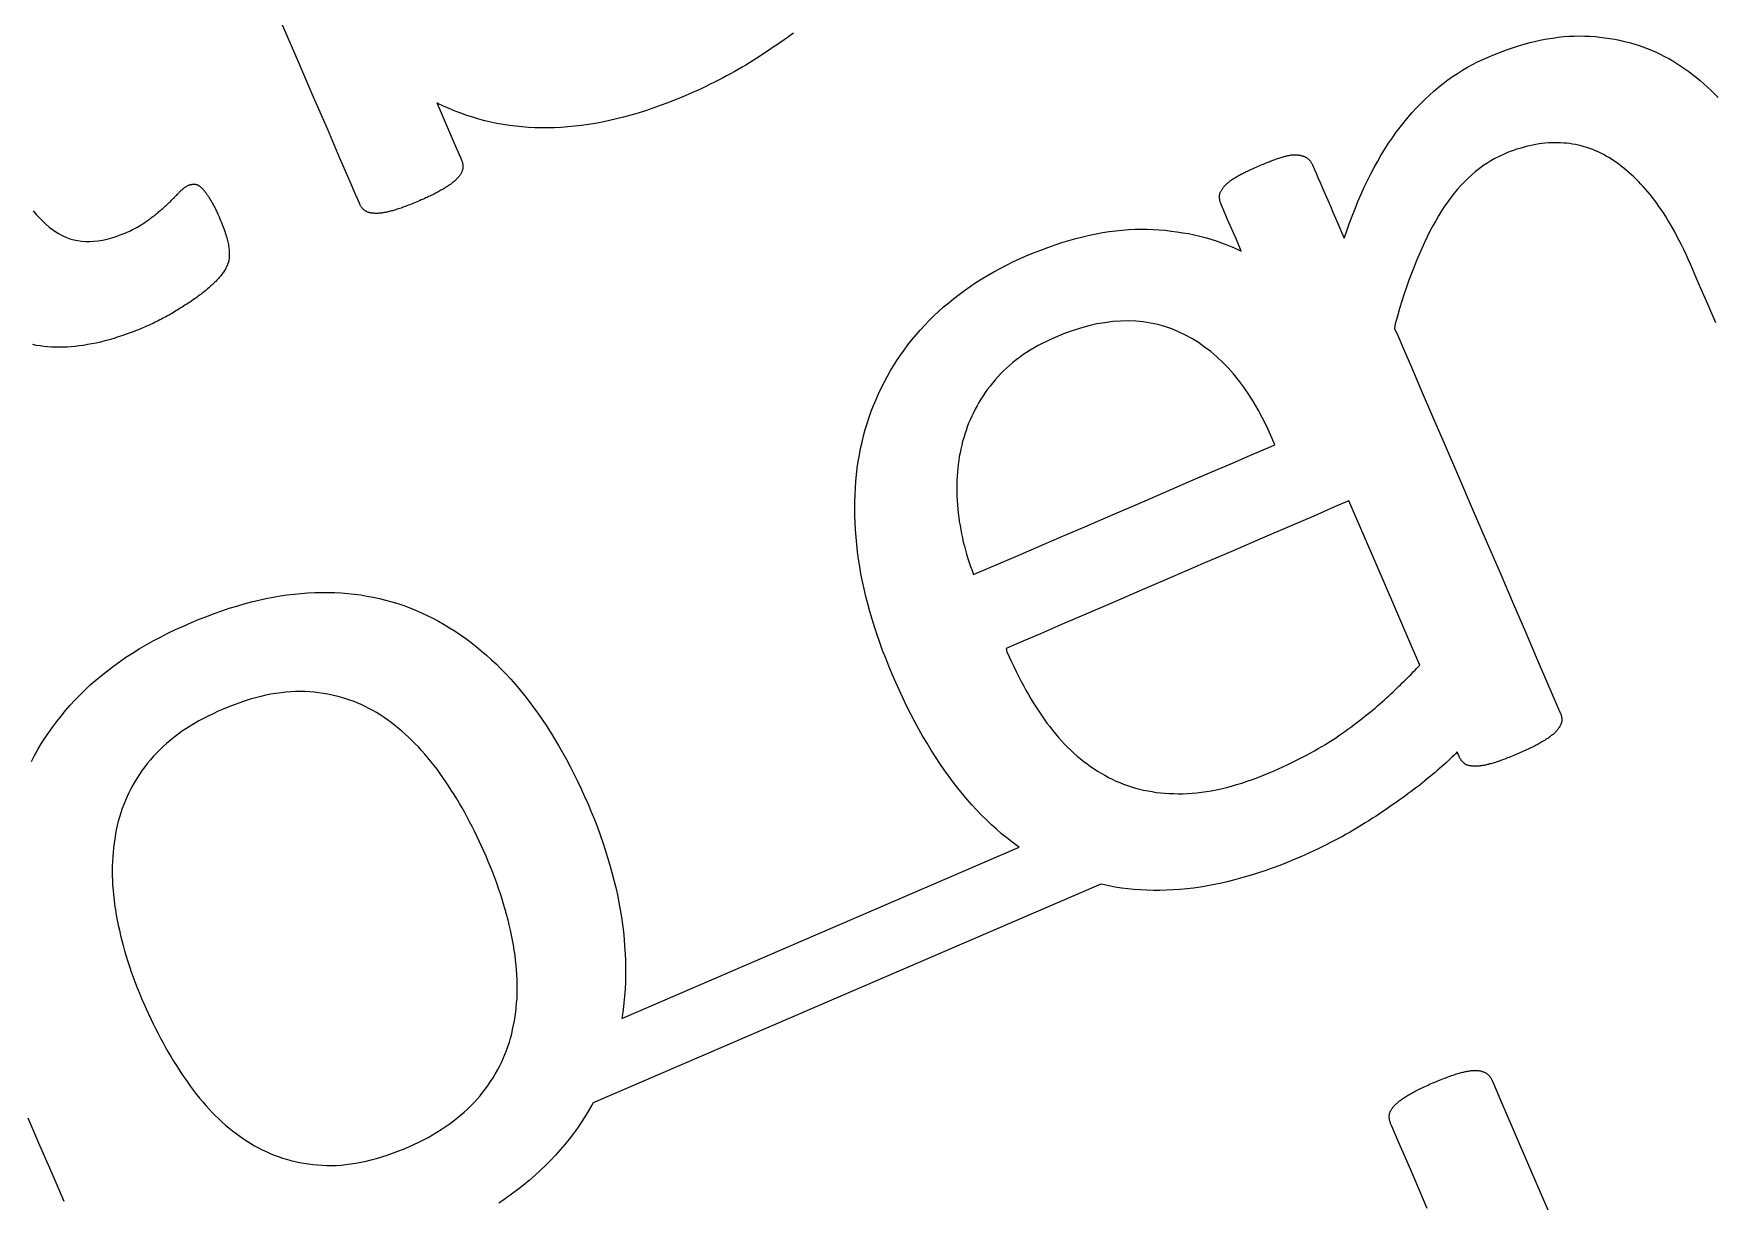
# Model space of a CAD drawing. Header units: millimetres. Extents: x 47 to 159, y 49 to 299.
# Drawn here: x 119.08 to 133.31, y 220.94 to 230.83 of the extents above; entities that cross this region are included whole.
import ezdxf

# ---------------------------------------------------------------- set-up
doc = ezdxf.new("R2010")
doc.units = ezdxf.units.MM

# ---------------------------------------------------------------- blocks, each defined once
blk = doc.blocks.new('angel 01')
for points in [[(-3.601, 175.863), (-3.575, 175.913), (-3.547, 175.963), (-3.518, 176.012), (-3.487, 176.06), (-3.455, 176.108), (-3.421, 176.155), (-3.387, 176.201), (-3.35, 176.247), (-3.313, 176.293), (-3.274, 176.338), (-3.233, 176.382), (-3.191, 176.425), (-3.148, 176.468), (-3.103, 176.51), (-3.057, 176.551), (-3.009, 176.591), (-2.959, 176.631), (-2.908, 176.669), (-2.856, 176.707), (-2.802, 176.744), (-2.746, 176.78), (-2.689, 176.815), (-2.631, 176.85), (-2.571, 176.883), (-2.509, 176.916), (-2.446, 176.948), (-2.381, 176.979), (-2.315, 177.009), (-2.248, 177.039), (-2.183, 177.066), (-2.118, 177.091), (-2.054, 177.115), (-1.99, 177.138), (-1.927, 177.159), (-1.864, 177.178), (-1.802, 177.196), (-1.74, 177.213), (-1.678, 177.228), (-1.618, 177.241), (-1.557, 177.253), (-1.497, 177.264), (-1.438, 177.272), (-1.379, 177.28), (-1.32, 177.285), (-1.262, 177.29), (-1.204, 177.293), (-1.147, 177.294), (-1.091, 177.294), (-1.035, 177.292), (-0.979, 177.289), (-0.924, 177.285), (-0.869, 177.279), (-0.815, 177.272), (-0.762, 177.263), (-0.708, 177.253), (-0.656, 177.241), (-0.604, 177.229), (-0.552, 177.214), (-0.501, 177.199), (-0.45, 177.182), (-0.4, 177.163), (-0.35, 177.143), (-0.301, 177.122), (-0.252, 177.099), (-0.204, 177.075), (-0.156, 177.05), (-0.109, 177.023), (-0.062, 176.995), (-0.016, 176.966), (0.029, 176.935), (0.074, 176.903), (0.119, 176.87), (0.163, 176.836), (0.206, 176.8), (0.249, 176.763), (0.291, 176.724), (0.333, 176.685), (0.374, 176.644), (0.415, 176.601), (0.455, 176.558), (0.495, 176.513), (0.534, 176.466), (0.573, 176.419), (0.611, 176.37), (0.648, 176.32), (0.685, 176.27), (0.721, 176.217), (0.757, 176.164), (0.792, 176.11), (0.826, 176.054), (0.86, 175.997), (0.893, 175.939), (0.926, 175.88), (0.958, 175.82), (0.989, 175.758), (1.02, 175.695), (1.05, 175.631), (1.08, 175.566), (1.109, 175.5), (1.136, 175.435), (1.163, 175.371), (1.188, 175.306), (1.211, 175.241), (1.234, 175.177), (1.255, 175.113), (1.275, 175.049), (1.294, 174.985), (1.311, 174.922), (1.328, 174.858), (1.343, 174.795), (1.357, 174.732), (1.369, 174.669), (1.381, 174.606), (1.391, 174.544), (1.4, 174.481), (1.408, 174.419), (1.414, 174.357), (1.419, 174.296), (1.423, 174.234), (1.426, 174.174), (1.427, 174.113), (1.427, 174.053), (1.425, 173.994), (1.422, 173.935), (1.418, 173.876), (1.413, 173.818), (1.406, 173.761), (1.398, 173.703), (1.395, 173.687), (4.758, 175.136), (4.741, 175.148), (4.696, 175.181), (4.652, 175.215), (4.608, 175.251), (4.565, 175.288), (4.523, 175.327), (4.481, 175.367), (4.439, 175.409), (4.398, 175.451), (4.357, 175.496), (4.317, 175.541), (4.277, 175.589), (4.238, 175.637), (4.199, 175.687), (4.161, 175.738), (4.123, 175.791), (4.086, 175.845), (4.05, 175.901), (4.014, 175.957), (3.978, 176.016), (3.943, 176.075), (3.909, 176.136), (3.875, 176.199), (3.841, 176.263), (3.808, 176.328), (3.776, 176.395), (3.744, 176.463), (3.713, 176.532), (3.683, 176.602), (3.654, 176.669), (3.628, 176.736), (3.602, 176.803), (3.578, 176.869), (3.555, 176.935), (3.533, 177.001), (3.513, 177.066), (3.494, 177.131), (3.477, 177.196), (3.46, 177.26), (3.445, 177.324), (3.432, 177.387), (3.419, 177.451), (3.408, 177.513), (3.398, 177.576), (3.39, 177.638), (3.383, 177.7), (3.377, 177.761), (3.372, 177.822), (3.369, 177.883), (3.367, 177.943), (3.366, 178.002), (3.367, 178.061), (3.369, 178.119), (3.372, 178.177), (3.376, 178.234), (3.381, 178.29), (3.388, 178.347), (3.396, 178.402), (3.406, 178.457), (3.416, 178.512), (3.428, 178.565), (3.441, 178.619), (3.455, 178.672), (3.471, 178.724), (3.488, 178.776), (3.506, 178.827), (3.525, 178.877), (3.546, 178.927), (3.568, 178.976), (3.59, 179.024), (3.615, 179.072), (3.64, 179.119), (3.666, 179.166), (3.694, 179.212), (3.723, 179.257), (3.753, 179.301), (3.784, 179.345), (3.816, 179.389), (3.85, 179.431), (3.885, 179.473), (3.921, 179.514), (3.958, 179.555), (3.996, 179.595), (4.036, 179.634), (4.076, 179.672), (4.118, 179.71), (4.161, 179.746), (4.205, 179.782), (4.25, 179.817), (4.296, 179.85), (4.343, 179.883), (4.391, 179.916), (4.441, 179.947), (4.491, 179.977), (4.543, 180.007), (4.596, 180.036), (4.65, 180.064), (4.705, 180.091), (4.761, 180.117), (4.818, 180.142), (4.88, 180.168), (4.941, 180.192), (5.001, 180.215), (5.061, 180.236), (5.12, 180.255), (5.179, 180.273), (5.237, 180.29), (5.295, 180.305), (5.352, 180.318), (5.408, 180.33), (5.464, 180.34), (5.52, 180.349), (5.575, 180.356), (5.629, 180.361), (5.683, 180.365), (5.736, 180.368), (5.789, 180.369), (5.841, 180.368), (5.892, 180.366), (5.943, 180.363), (5.994, 180.359), (6.044, 180.353), (6.093, 180.347), (6.142, 180.339), (6.191, 180.331), (6.239, 180.321), (6.286, 180.31), (6.333, 180.297), (6.379, 180.284), (6.425, 180.269), (6.47, 180.254), (6.514, 180.237), (6.558, 180.219), (6.602, 180.2), (6.637, 180.183), (6.596, 180.281), (6.522, 180.452), (6.478, 180.553), (6.468, 180.577), (6.466, 180.582), (6.464, 180.586), (6.462, 180.591), (6.461, 180.596), (6.46, 180.6), (6.458, 180.604), (6.457, 180.609), (6.456, 180.613), (6.455, 180.617), (6.455, 180.622), (6.454, 180.626), (6.454, 180.63), (6.453, 180.634), (6.453, 180.638), (6.453, 180.643), (6.453, 180.647), (6.453, 180.651), (6.454, 180.655), (6.454, 180.659), (6.455, 180.663), (6.456, 180.667), (6.457, 180.671), (6.459, 180.675), (6.46, 180.679), (6.462, 180.684), (6.464, 180.688), (6.467, 180.692), (6.469, 180.697), (6.472, 180.701), (6.475, 180.706), (6.478, 180.711), (6.481, 180.715), (6.484, 180.72), (6.488, 180.725), (6.492, 180.73), (6.496, 180.735), (6.5, 180.739), (6.505, 180.744), (6.51, 180.749), (6.515, 180.754), (6.52, 180.758), (6.525, 180.763), (6.531, 180.768), (6.537, 180.772), (6.543, 180.777), (6.549, 180.782), (6.555, 180.786), (6.562, 180.791), (6.569, 180.795), (6.576, 180.8), (6.583, 180.804), (6.59, 180.809), (6.598, 180.813), (6.606, 180.818), (6.614, 180.822), (6.622, 180.827), (6.631, 180.831), (6.64, 180.836), (6.65, 180.841), (6.66, 180.846), (6.67, 180.851), (6.68, 180.856), (6.691, 180.861), (6.702, 180.866), (6.713, 180.871), (6.725, 180.877), (6.737, 180.882), (6.749, 180.887), (6.762, 180.893), (6.774, 180.899), (6.788, 180.904), (6.8, 180.91), (6.813, 180.915), (6.825, 180.92), (6.837, 180.925), (6.849, 180.93), (6.861, 180.935), (6.872, 180.939), (6.883, 180.944), (6.894, 180.948), (6.905, 180.952), (6.915, 180.956), (6.925, 180.96), (6.935, 180.963), (6.945, 180.967), (6.955, 180.97), (6.964, 180.973), (6.973, 180.976), (6.982, 180.979), (6.991, 180.982), (6.999, 180.984), (7.008, 180.986), (7.016, 180.988), (7.024, 180.99), (7.032, 180.992), (7.04, 180.993), (7.047, 180.995), (7.055, 180.996), (7.062, 180.997), (7.069, 180.997), (7.076, 180.998), (7.082, 180.998), (7.089, 180.999), (7.095, 180.999), (7.101, 180.999), (7.107, 180.998), (7.113, 180.998), (7.119, 180.997), (7.124, 180.996), (7.13, 180.995), (7.135, 180.994), (7.14, 180.993), (7.145, 180.992), (7.15, 180.991), (7.155, 180.989), (7.159, 180.988), (7.164, 180.986), (7.168, 180.985), (7.172, 180.983), (7.177, 180.981), (7.181, 180.979), (7.184, 180.977), (7.188, 180.975), (7.192, 180.973), (7.195, 180.971), (7.198, 180.968), (7.202, 180.965), (7.205, 180.963), (7.208, 180.96), (7.211, 180.957), (7.214, 180.954), (7.217, 180.95), (7.219, 180.947), (7.222, 180.944), (7.225, 180.94), (7.227, 180.936), (7.23, 180.932), (7.232, 180.928), (7.235, 180.924), (7.237, 180.92), (7.239, 180.915), (7.241, 180.911), (7.243, 180.907), (7.248, 180.895), (7.257, 180.873), (7.27, 180.843), (7.286, 180.806), (7.305, 180.763), (7.325, 180.716), (7.346, 180.666), (7.369, 180.615), (7.391, 180.563), (7.413, 180.512), (7.434, 180.463), (7.453, 180.418), (7.471, 180.378), (7.485, 180.344), (7.497, 180.317), (7.504, 180.299), (7.508, 180.292), (7.527, 180.346), (7.55, 180.413), (7.575, 180.478), (7.6, 180.542), (7.625, 180.604), (7.651, 180.664), (7.678, 180.723), (7.706, 180.781), (7.734, 180.837), (7.763, 180.892), (7.792, 180.945), (7.822, 180.997), (7.853, 181.047), (7.884, 181.096), (7.916, 181.143), (7.948, 181.189), (7.981, 181.233), (8.015, 181.276), (8.049, 181.317), (8.084, 181.357), (8.12, 181.396), (8.156, 181.433), (8.193, 181.47), (8.23, 181.504), (8.268, 181.538), (8.307, 181.571), (8.346, 181.602), (8.386, 181.632), (8.426, 181.66), (8.467, 181.688), (8.509, 181.714), (8.551, 181.739), (8.594, 181.762), (8.637, 181.785), (8.681, 181.806), (8.727, 181.826), (8.779, 181.848), (8.83, 181.868), (8.882, 181.887), (8.932, 181.904), (8.982, 181.92), (9.032, 181.935), (9.081, 181.948), (9.129, 181.96), (9.178, 181.971), (9.225, 181.98), (9.272, 181.987), (9.319, 181.994), (9.365, 181.999), (9.41, 182.002), (9.455, 182.004), (9.5, 182.005), (9.544, 182.004), (9.587, 182.002), (9.631, 181.999), (9.673, 181.995), (9.715, 181.99), (9.757, 181.984), (9.798, 181.977), (9.839, 181.968), (9.879, 181.959), (9.919, 181.949), (9.958, 181.938), (9.997, 181.926), (10.035, 181.913), (10.073, 181.899), (10.11, 181.883), (10.147, 181.867), (10.183, 181.85), (10.219, 181.832), (10.255, 181.813), (10.29, 181.793), (10.324, 181.772), (10.358, 181.75), (10.392, 181.727), (10.425, 181.703), (10.457, 181.679), (10.49, 181.653), (10.521, 181.627), (10.553, 181.6), (10.583, 181.572), (10.614, 181.543), (10.644, 181.513), (10.673, 181.483)], [(2.847, 182.027), (2.821, 182.009), (2.795, 181.99), (2.768, 181.971), (2.741, 181.952), (2.713, 181.933), (2.685, 181.914), (2.657, 181.895), (2.628, 181.875), (2.598, 181.856), (2.568, 181.836), (2.538, 181.816), (2.507, 181.797), (2.476, 181.777), (2.444, 181.758), (2.412, 181.739), (2.38, 181.721), (2.347, 181.702), (2.314, 181.684), (2.28, 181.666), (2.246, 181.648), (2.212, 181.63), (2.178, 181.612), (2.143, 181.595), (2.107, 181.578), (2.071, 181.561), (2.035, 181.544), (1.999, 181.528), (1.962, 181.512), (1.912, 181.49), (1.847, 181.463), (1.784, 181.438), (1.72, 181.415), (1.657, 181.392), (1.595, 181.371), (1.533, 181.352), (1.471, 181.334), (1.41, 181.317), (1.35, 181.302), (1.29, 181.288), (1.23, 181.275), (1.171, 181.264), (1.112, 181.255), (1.054, 181.246), (0.996, 181.24), (0.939, 181.234), (0.882, 181.23), (0.826, 181.227), (0.77, 181.226), (0.714, 181.226), (0.659, 181.227), (0.604, 181.23), (0.55, 181.234), (0.497, 181.24), (0.443, 181.247), (0.39, 181.255), (0.338, 181.264), (0.286, 181.275), (0.235, 181.287), (0.184, 181.301), (0.133, 181.316), (0.083, 181.332), (0.033, 181.35), (-0.016, 181.369), (-0.065, 181.389), (-0.114, 181.411), (-0.161, 181.434), (-0.171, 181.439), (-0.169, 181.434), (-0.075, 181.216), (-0.006, 181.057), (0.032, 180.969), (0.039, 180.952), (0.041, 180.947), (0.043, 180.943), (0.044, 180.938), (0.046, 180.933), (0.047, 180.929), (0.048, 180.924), (0.049, 180.92), (0.049, 180.915), (0.05, 180.911), (0.05, 180.907), (0.05, 180.902), (0.05, 180.898), (0.05, 180.894), (0.05, 180.889), (0.05, 180.885), (0.049, 180.881), (0.048, 180.876), (0.047, 180.872), (0.046, 180.868), (0.045, 180.864), (0.043, 180.86), (0.041, 180.855), (0.039, 180.851), (0.037, 180.847), (0.035, 180.842), (0.032, 180.838), (0.03, 180.833), (0.027, 180.829), (0.023, 180.824), (0.02, 180.82), (0.017, 180.815), (0.013, 180.811), (0.009, 180.806), (0.005, 180.801), (0, 180.797), (-0.004, 180.792), (-0.009, 180.787), (-0.014, 180.782), (-0.019, 180.778), (-0.025, 180.773), (-0.031, 180.768), (-0.037, 180.763), (-0.043, 180.758), (-0.049, 180.753), (-0.056, 180.748), (-0.063, 180.744), (-0.07, 180.739), (-0.077, 180.734), (-0.085, 180.728), (-0.093, 180.723), (-0.101, 180.718), (-0.109, 180.713), (-0.118, 180.708), (-0.127, 180.703), (-0.136, 180.698), (-0.145, 180.692), (-0.155, 180.687), (-0.165, 180.682), (-0.175, 180.676), (-0.186, 180.671), (-0.196, 180.666), (-0.207, 180.66), (-0.218, 180.655), (-0.23, 180.649), (-0.241, 180.644), (-0.253, 180.638), (-0.265, 180.633), (-0.278, 180.627), (-0.291, 180.621), (-0.304, 180.616), (-0.317, 180.61), (-0.331, 180.604), (-0.345, 180.598), (-0.359, 180.592), (-0.373, 180.586), (-0.386, 180.581), (-0.399, 180.576), (-0.412, 180.571), (-0.425, 180.566), (-0.437, 180.561), (-0.449, 180.557), (-0.461, 180.552), (-0.472, 180.548), (-0.483, 180.544), (-0.494, 180.541), (-0.505, 180.537), (-0.516, 180.534), (-0.526, 180.531), (-0.536, 180.528), (-0.545, 180.525), (-0.555, 180.523), (-0.564, 180.52), (-0.573, 180.518), (-0.582, 180.516), (-0.591, 180.514), (-0.6, 180.512), (-0.608, 180.51), (-0.616, 180.509), (-0.624, 180.507), (-0.632, 180.506), (-0.64, 180.505), (-0.647, 180.504), (-0.655, 180.503), (-0.662, 180.503), (-0.669, 180.502), (-0.676, 180.502), (-0.682, 180.502), (-0.689, 180.502), (-0.695, 180.502), (-0.701, 180.503), (-0.707, 180.503), (-0.713, 180.503), (-0.718, 180.504), (-0.724, 180.505), (-0.729, 180.506), (-0.734, 180.507), (-0.739, 180.508), (-0.744, 180.509), (-0.749, 180.511), (-0.753, 180.512), (-0.758, 180.514), (-0.762, 180.516), (-0.766, 180.518), (-0.77, 180.52), (-0.773, 180.522), (-0.777, 180.524), (-0.781, 180.527), (-0.784, 180.529), (-0.787, 180.532), (-0.791, 180.535), (-0.794, 180.538), (-0.797, 180.541), (-0.8, 180.544), (-0.803, 180.547), (-0.805, 180.551), (-0.808, 180.555), (-0.811, 180.559), (-0.813, 180.563), (-0.816, 180.567), (-0.818, 180.571), (-0.82, 180.575), (-0.822, 180.58), (-0.826, 180.589), (-0.855, 180.656), (-0.912, 180.788), (-0.993, 180.976), (-1.094, 181.212), (-1.213, 181.486), (-1.344, 181.79), (-1.484, 182.116)], [(-3.586, 180.524), (-3.56, 180.493), (-3.533, 180.464), (-3.506, 180.436), (-3.479, 180.411), (-3.451, 180.387), (-3.424, 180.365), (-3.395, 180.346), (-3.366, 180.328), (-3.337, 180.313), (-3.306, 180.299), (-3.275, 180.288), (-3.243, 180.279), (-3.21, 180.272), (-3.177, 180.268), (-3.143, 180.265), (-3.108, 180.265), (-3.072, 180.267), (-3.036, 180.271), (-2.999, 180.277), (-2.961, 180.285), (-2.922, 180.295), (-2.883, 180.308), (-2.842, 180.323), (-2.803, 180.339), (-2.79, 180.344), (-2.777, 180.35), (-2.764, 180.356), (-2.752, 180.362), (-2.74, 180.368), (-2.727, 180.374), (-2.716, 180.381), (-2.704, 180.387), (-2.693, 180.393), (-2.681, 180.4), (-2.67, 180.407), (-2.66, 180.413), (-2.649, 180.42), (-2.639, 180.427), (-2.629, 180.434), (-2.619, 180.441), (-2.609, 180.448), (-2.6, 180.455), (-2.591, 180.462), (-2.582, 180.469), (-2.573, 180.476), (-2.564, 180.483), (-2.555, 180.49), (-2.546, 180.497), (-2.538, 180.503), (-2.53, 180.51), (-2.522, 180.517), (-2.514, 180.524), (-2.506, 180.53), (-2.498, 180.537), (-2.49, 180.544), (-2.483, 180.55), (-2.476, 180.557), (-2.469, 180.563), (-2.461, 180.57), (-2.455, 180.576), (-2.448, 180.583), (-2.441, 180.589), (-2.435, 180.595), (-2.428, 180.601), (-2.422, 180.607), (-2.416, 180.613), (-2.41, 180.619), (-2.404, 180.625), (-2.398, 180.631), (-2.392, 180.636), (-2.387, 180.642), (-2.381, 180.648), (-2.376, 180.653), (-2.371, 180.658), (-2.366, 180.664), (-2.361, 180.669), (-2.356, 180.674), (-2.351, 180.679), (-2.347, 180.684), (-2.342, 180.689), (-2.337, 180.694), (-2.333, 180.698), (-2.328, 180.702), (-2.323, 180.706), (-2.319, 180.71), (-2.314, 180.714), (-2.309, 180.718), (-2.305, 180.721), (-2.3, 180.724), (-2.295, 180.727), (-2.291, 180.73), (-2.286, 180.733), (-2.281, 180.735), (-2.277, 180.738), (-2.272, 180.74), (-2.268, 180.741), (-2.266, 180.743), (-2.263, 180.744), (-2.26, 180.745), (-2.257, 180.745), (-2.254, 180.746), (-2.251, 180.747), (-2.248, 180.748), (-2.245, 180.748), (-2.241, 180.749), (-2.238, 180.749), (-2.235, 180.749), (-2.232, 180.749), (-2.229, 180.749), (-2.226, 180.749), (-2.222, 180.749), (-2.219, 180.749), (-2.216, 180.749), (-2.213, 180.749), (-2.21, 180.748), (-2.206, 180.747), (-2.203, 180.746), (-2.2, 180.745), (-2.197, 180.744), (-2.194, 180.743), (-2.19, 180.741), (-2.187, 180.739), (-2.184, 180.737), (-2.181, 180.735), (-2.178, 180.733), (-2.174, 180.731), (-2.171, 180.728), (-2.168, 180.725), (-2.165, 180.722), (-2.161, 180.719), (-2.158, 180.716), (-2.155, 180.712), (-2.152, 180.709), (-2.148, 180.705), (-2.145, 180.701), (-2.142, 180.697), (-2.138, 180.692), (-2.135, 180.688), (-2.131, 180.683), (-2.127, 180.678), (-2.124, 180.673), (-2.12, 180.668), (-2.116, 180.663), (-2.112, 180.657), (-2.108, 180.651), (-2.104, 180.645), (-2.1, 180.639), (-2.096, 180.633), (-2.092, 180.627), (-2.088, 180.62), (-2.084, 180.613), (-2.079, 180.606), (-2.075, 180.599), (-2.071, 180.592), (-2.067, 180.584), (-2.062, 180.576), (-2.058, 180.568), (-2.054, 180.56), (-2.049, 180.551), (-2.045, 180.542), (-2.041, 180.533), (-2.036, 180.524), (-2.032, 180.514), (-2.027, 180.505), (-2.023, 180.495), (-2.018, 180.485), (-2.014, 180.474), (-2.006, 180.457), (-2, 180.441), (-1.993, 180.425), (-1.987, 180.409), (-1.981, 180.394), (-1.976, 180.379), (-1.97, 180.365), (-1.966, 180.35), (-1.961, 180.337), (-1.957, 180.323), (-1.953, 180.31), (-1.949, 180.297), (-1.945, 180.285), (-1.942, 180.273), (-1.939, 180.261), (-1.937, 180.249), (-1.935, 180.238), (-1.933, 180.228), (-1.931, 180.217), (-1.93, 180.207), (-1.929, 180.197), (-1.928, 180.187), (-1.927, 180.178), (-1.927, 180.168), (-1.927, 180.159), (-1.927, 180.15), (-1.927, 180.141), (-1.928, 180.133), (-1.928, 180.124), (-1.929, 180.116), (-1.931, 180.108), (-1.932, 180.1), (-1.934, 180.093), (-1.936, 180.085), (-1.938, 180.078), (-1.941, 180.071), (-1.943, 180.064), (-1.947, 180.057), (-1.95, 180.05), (-1.953, 180.043), (-1.957, 180.036), (-1.961, 180.028), (-1.966, 180.021), (-1.971, 180.013), (-1.976, 180.006), (-1.981, 179.998), (-1.987, 179.991), (-1.992, 179.983), (-1.999, 179.975), (-2.005, 179.967), (-2.012, 179.96), (-2.019, 179.952), (-2.026, 179.944), (-2.033, 179.936), (-2.041, 179.927), (-2.049, 179.919), (-2.057, 179.911), (-2.065, 179.903), (-2.074, 179.895), (-2.083, 179.888), (-2.091, 179.88), (-2.1, 179.872), (-2.11, 179.864), (-2.119, 179.856), (-2.128, 179.848), (-2.138, 179.84), (-2.148, 179.832), (-2.158, 179.824), (-2.168, 179.817), (-2.179, 179.809), (-2.189, 179.801), (-2.2, 179.793), (-2.211, 179.786), (-2.222, 179.778), (-2.233, 179.77), (-2.245, 179.763), (-2.256, 179.755), (-2.267, 179.747), (-2.279, 179.74), (-2.29, 179.732), (-2.302, 179.724), (-2.314, 179.717), (-2.326, 179.709), (-2.338, 179.702), (-2.35, 179.694), (-2.362, 179.686), (-2.374, 179.679), (-2.387, 179.671), (-2.399, 179.664), (-2.412, 179.656), (-2.425, 179.649), (-2.437, 179.642), (-2.45, 179.635), (-2.463, 179.627), (-2.476, 179.62), (-2.489, 179.614), (-2.502, 179.607), (-2.515, 179.6), (-2.528, 179.593), (-2.541, 179.587), (-2.554, 179.581), (-2.567, 179.574), (-2.58, 179.568), (-2.593, 179.562), (-2.606, 179.556), (-2.62, 179.55), (-2.633, 179.544), (-2.67, 179.528), (-2.711, 179.512), (-2.75, 179.497), (-2.79, 179.482), (-2.829, 179.468), (-2.867, 179.456), (-2.905, 179.444), (-2.943, 179.433), (-2.981, 179.423), (-3.018, 179.413), (-3.054, 179.405), (-3.09, 179.398), (-3.126, 179.391), (-3.162, 179.385), (-3.197, 179.38), (-3.231, 179.376), (-3.266, 179.373), (-3.299, 179.371), (-3.333, 179.37), (-3.366, 179.369), (-3.399, 179.37), (-3.431, 179.371), (-3.464, 179.373), (-3.496, 179.376), (-3.527, 179.38), (-3.559, 179.385), (-3.59, 179.391)], [(8.211, 172.078), (8.068, 172.411), (7.966, 172.649), (7.911, 172.774), (7.903, 172.793), (7.901, 172.798), (7.9, 172.803), (7.898, 172.807), (7.897, 172.812), (7.895, 172.817), (7.894, 172.821), (7.893, 172.826), (7.892, 172.83), (7.891, 172.835), (7.891, 172.839), (7.89, 172.844), (7.89, 172.849), (7.89, 172.853), (7.89, 172.858), (7.89, 172.862), (7.89, 172.866), (7.891, 172.871), (7.892, 172.875), (7.892, 172.88), (7.893, 172.884), (7.895, 172.889), (7.896, 172.893), (7.898, 172.898), (7.9, 172.902), (7.902, 172.907), (7.905, 172.911), (7.908, 172.916), (7.911, 172.921), (7.914, 172.925), (7.917, 172.93), (7.921, 172.935), (7.925, 172.939), (7.929, 172.944), (7.933, 172.949), (7.938, 172.954), (7.942, 172.959), (7.947, 172.963), (7.953, 172.968), (7.958, 172.973), (7.964, 172.978), (7.97, 172.983), (7.976, 172.988), (7.983, 172.993), (7.989, 172.998), (7.996, 173.003), (8.004, 173.008), (8.011, 173.013), (8.019, 173.018), (8.027, 173.023), (8.035, 173.028), (8.043, 173.034), (8.052, 173.039), (8.061, 173.044), (8.07, 173.049), (8.08, 173.055), (8.09, 173.06), (8.1, 173.066), (8.11, 173.071), (8.121, 173.077), (8.132, 173.082), (8.144, 173.088), (8.155, 173.094), (8.167, 173.099), (8.179, 173.105), (8.192, 173.111), (8.205, 173.117), (8.218, 173.123), (8.231, 173.129), (8.245, 173.135), (8.259, 173.141), (8.274, 173.147), (8.288, 173.153), (8.302, 173.159), (8.316, 173.165), (8.329, 173.17), (8.343, 173.175), (8.356, 173.18), (8.368, 173.185), (8.381, 173.19), (8.393, 173.194), (8.405, 173.199), (8.416, 173.203), (8.427, 173.207), (8.439, 173.21), (8.449, 173.214), (8.46, 173.217), (8.47, 173.22), (8.48, 173.223), (8.49, 173.226), (8.499, 173.228), (8.509, 173.231), (8.518, 173.233), (8.527, 173.235), (8.535, 173.237), (8.544, 173.239), (8.552, 173.24), (8.56, 173.241), (8.568, 173.243), (8.576, 173.244), (8.583, 173.245), (8.591, 173.245), (8.598, 173.246), (8.605, 173.246), (8.611, 173.246), (8.618, 173.246), (8.624, 173.246), (8.63, 173.246), (8.636, 173.246), (8.642, 173.245), (8.648, 173.245), (8.653, 173.244), (8.659, 173.243), (8.664, 173.242), (8.669, 173.24), (8.674, 173.239), (8.679, 173.238), (8.684, 173.236), (8.689, 173.234), (8.693, 173.232), (8.697, 173.23), (8.702, 173.228), (8.706, 173.226), (8.709, 173.223), (8.713, 173.22), (8.717, 173.218), (8.721, 173.215), (8.724, 173.212), (8.727, 173.209), (8.731, 173.206), (8.734, 173.202), (8.737, 173.199), (8.74, 173.195), (8.743, 173.191), (8.746, 173.187), (8.748, 173.184), (8.751, 173.179), (8.753, 173.175), (8.756, 173.171), (8.758, 173.166), (8.76, 173.162), (8.771, 173.135), (8.831, 172.996), (8.938, 172.748), (9.086, 172.405), (9.268, 171.983)], [(10.654, 179.576), (10.585, 179.734), (10.53, 179.862), (10.491, 179.952), (10.471, 179.999), (10.459, 180.028), (10.439, 180.072), (10.42, 180.114), (10.401, 180.155), (10.382, 180.196), (10.362, 180.235), (10.343, 180.273), (10.324, 180.309), (10.305, 180.345), (10.286, 180.379), (10.267, 180.413), (10.248, 180.445), (10.229, 180.476), (10.21, 180.506), (10.191, 180.534), (10.172, 180.562), (10.154, 180.588), (10.135, 180.614), (10.116, 180.638), (10.097, 180.662), (10.078, 180.685), (10.058, 180.707), (10.039, 180.729), (10.019, 180.75), (9.999, 180.771), (9.979, 180.791), (9.959, 180.811), (9.939, 180.83), (9.918, 180.848), (9.897, 180.866), (9.876, 180.884), (9.855, 180.9), (9.834, 180.916), (9.813, 180.932), (9.791, 180.947), (9.769, 180.961), (9.747, 180.975), (9.725, 180.988), (9.703, 181), (9.68, 181.012), (9.657, 181.023), (9.634, 181.033), (9.611, 181.043), (9.587, 181.051), (9.563, 181.059), (9.539, 181.067), (9.515, 181.073), (9.491, 181.079), (9.466, 181.085), (9.441, 181.089), (9.416, 181.093), (9.391, 181.096), (9.366, 181.098), (9.34, 181.1), (9.314, 181.101), (9.288, 181.101), (9.262, 181.1), (9.236, 181.099), (9.21, 181.097), (9.183, 181.094), (9.157, 181.091), (9.13, 181.086), (9.103, 181.081), (9.076, 181.075), (9.049, 181.069), (9.022, 181.061), (8.995, 181.053), (8.967, 181.045), (8.94, 181.035), (8.912, 181.025), (8.884, 181.014), (8.855, 181.001), (8.819, 180.984), (8.784, 180.966), (8.749, 180.947), (8.716, 180.926), (8.682, 180.904), (8.65, 180.88), (8.618, 180.855), (8.587, 180.828), (8.556, 180.8), (8.526, 180.77), (8.496, 180.739), (8.468, 180.707), (8.439, 180.673), (8.412, 180.638), (8.385, 180.601), (8.358, 180.563), (8.333, 180.523), (8.307, 180.482), (8.283, 180.44), (8.258, 180.396), (8.234, 180.351), (8.211, 180.304), (8.188, 180.256), (8.165, 180.206), (8.142, 180.155), (8.12, 180.103), (8.099, 180.049), (8.077, 179.994), (8.056, 179.937), (8.036, 179.879), (8.016, 179.82), (7.996, 179.759), (7.977, 179.696), (7.958, 179.633), (7.939, 179.567), (7.935, 179.529), (7.961, 179.468), (8.01, 179.356), (8.077, 179.2), (8.16, 179.007), (8.256, 178.784), (8.362, 178.537), (8.475, 178.275), (8.592, 178.003), (8.711, 177.729), (8.827, 177.459), (8.938, 177.2), (9.042, 176.96), (9.134, 176.745), (9.213, 176.562), (9.275, 176.418), (9.317, 176.32), (9.337, 176.275), (9.339, 176.27), (9.341, 176.265), (9.342, 176.261), (9.344, 176.256), (9.345, 176.251), (9.346, 176.247), (9.347, 176.242), (9.348, 176.238), (9.349, 176.233), (9.349, 176.229), (9.35, 176.225), (9.35, 176.22), (9.35, 176.216), (9.35, 176.212), (9.349, 176.207), (9.349, 176.203), (9.348, 176.199), (9.347, 176.195), (9.346, 176.19), (9.345, 176.186), (9.343, 176.182), (9.342, 176.178), (9.34, 176.173), (9.338, 176.169), (9.336, 176.165), (9.334, 176.16), (9.331, 176.156), (9.329, 176.151), (9.326, 176.147), (9.323, 176.143), (9.319, 176.138), (9.316, 176.134), (9.312, 176.129), (9.309, 176.125), (9.305, 176.12), (9.3, 176.115), (9.296, 176.111), (9.291, 176.106), (9.287, 176.102), (9.281, 176.097), (9.276, 176.092), (9.27, 176.087), (9.264, 176.083), (9.258, 176.078), (9.252, 176.073), (9.245, 176.068), (9.238, 176.063), (9.231, 176.058), (9.223, 176.053), (9.216, 176.048), (9.208, 176.043), (9.199, 176.038), (9.191, 176.033), (9.182, 176.028), (9.173, 176.022), (9.164, 176.017), (9.154, 176.012), (9.144, 176.006), (9.134, 176.001), (9.123, 175.995), (9.112, 175.99), (9.101, 175.984), (9.089, 175.978), (9.077, 175.973), (9.065, 175.967), (9.052, 175.961), (9.039, 175.955), (9.026, 175.949), (9.013, 175.943), (8.999, 175.937), (8.984, 175.93), (8.97, 175.924), (8.956, 175.918), (8.943, 175.913), (8.93, 175.907), (8.917, 175.902), (8.904, 175.897), (8.891, 175.892), (8.879, 175.887), (8.867, 175.882), (8.855, 175.878), (8.843, 175.874), (8.832, 175.87), (8.821, 175.866), (8.81, 175.862), (8.799, 175.858), (8.788, 175.855), (8.778, 175.852), (8.768, 175.849), (8.758, 175.846), (8.749, 175.843), (8.739, 175.841), (8.73, 175.838), (8.721, 175.836), (8.712, 175.834), (8.703, 175.832), (8.695, 175.831), (8.686, 175.829), (8.678, 175.827), (8.67, 175.826), (8.662, 175.825), (8.655, 175.824), (8.647, 175.823), (8.64, 175.823), (8.633, 175.822), (8.626, 175.822), (8.62, 175.822), (8.613, 175.822), (8.607, 175.822), (8.601, 175.822), (8.595, 175.822), (8.589, 175.823), (8.583, 175.824), (8.578, 175.824), (8.573, 175.825), (8.568, 175.826), (8.563, 175.827), (8.558, 175.829), (8.553, 175.83), (8.549, 175.832), (8.545, 175.834), (8.541, 175.835), (8.537, 175.837), (8.533, 175.839), (8.53, 175.842), (8.526, 175.844), (8.523, 175.847), (8.52, 175.849), (8.517, 175.852), (8.514, 175.855), (8.511, 175.858), (8.508, 175.861), (8.505, 175.864), (8.502, 175.868), (8.499, 175.871), (8.497, 175.875), (8.494, 175.879), (8.492, 175.883), (8.489, 175.887), (8.487, 175.891), (8.485, 175.896), (8.483, 175.9), (8.481, 175.905), (8.464, 175.943), (8.464, 175.943), (8.45, 175.928), (8.435, 175.913), (8.419, 175.898), (8.403, 175.882), (8.387, 175.867), (8.37, 175.851), (8.352, 175.835), (8.334, 175.819), (8.315, 175.802), (8.296, 175.786), (8.277, 175.769), (8.256, 175.752), (8.236, 175.734), (8.214, 175.717), (8.192, 175.699), (8.17, 175.681), (8.147, 175.663), (8.124, 175.645), (8.1, 175.627), (8.076, 175.609), (8.051, 175.59), (8.026, 175.572), (8, 175.553), (7.974, 175.535), (7.947, 175.516), (7.92, 175.497), (7.893, 175.478), (7.865, 175.459), (7.836, 175.439), (7.807, 175.42), (7.778, 175.4), (7.748, 175.381), (7.717, 175.361), (7.686, 175.342), (7.655, 175.322), (7.623, 175.303), (7.591, 175.284), (7.559, 175.265), (7.526, 175.247), (7.493, 175.228), (7.46, 175.21), (7.426, 175.192), (7.392, 175.175), (7.357, 175.157), (7.322, 175.14), (7.287, 175.123), (7.251, 175.106), (7.215, 175.089), (7.178, 175.073), (7.141, 175.056), (7.091, 175.035), (7.027, 175.008), (6.963, 174.983), (6.9, 174.959), (6.837, 174.937), (6.774, 174.916), (6.712, 174.897), (6.651, 174.879), (6.59, 174.862), (6.529, 174.847), (6.469, 174.833), (6.41, 174.82), (6.35, 174.809), (6.292, 174.799), (6.233, 174.791), (6.176, 174.784), (6.118, 174.779), (6.062, 174.775), (6.005, 174.772), (5.949, 174.771), (5.894, 174.771), (5.839, 174.772), (5.784, 174.775), (5.73, 174.779), (5.676, 174.784), (5.623, 174.791), (5.57, 174.799), (5.517, 174.809), (5.465, 174.82), (5.449, 174.824), (1.153, 172.973), (1.142, 172.953), (1.113, 172.904), (1.083, 172.855), (1.052, 172.807), (1.019, 172.759), (0.985, 172.712), (0.949, 172.665), (0.912, 172.619), (0.873, 172.574), (0.834, 172.529), (0.792, 172.485), (0.749, 172.441), (0.705, 172.399), (0.659, 172.357), (0.612, 172.316), (0.564, 172.276), (0.513, 172.237), (0.462, 172.198), (0.409, 172.161), (0.354, 172.124)], [(-3.325, 172.138), (-3.427, 172.374), (-3.529, 172.612), (-3.629, 172.843)]]:
    blk.add_lwpolyline(points)
for points in [[(6.92, 178.543), (6.887, 178.622), (6.853, 178.697), (6.817, 178.77), (6.78, 178.84), (6.741, 178.906), (6.701, 178.97), (6.659, 179.031), (6.616, 179.088), (6.571, 179.143), (6.525, 179.195), (6.478, 179.243), (6.429, 179.289), (6.379, 179.332), (6.327, 179.371), (6.274, 179.408), (6.22, 179.442), (6.164, 179.472), (6.107, 179.5), (6.049, 179.524), (5.99, 179.544), (5.93, 179.561), (5.869, 179.574), (5.807, 179.583), (5.744, 179.589), (5.68, 179.592), (5.615, 179.591), (5.549, 179.586), (5.482, 179.577), (5.414, 179.566), (5.346, 179.55), (5.276, 179.531), (5.205, 179.509), (5.134, 179.482), (5.061, 179.453), (5.024, 179.436), (4.988, 179.419), (4.952, 179.402), (4.918, 179.383), (4.885, 179.365), (4.852, 179.345), (4.821, 179.325), (4.79, 179.305), (4.76, 179.283), (4.731, 179.262), (4.703, 179.239), (4.676, 179.216), (4.65, 179.193), (4.624, 179.169), (4.6, 179.144), (4.576, 179.119), (4.554, 179.093), (4.532, 179.066), (4.511, 179.04), (4.49, 179.013), (4.471, 178.985), (4.452, 178.958), (4.434, 178.93), (4.417, 178.902), (4.401, 178.873), (4.385, 178.844), (4.37, 178.815), (4.356, 178.786), (4.343, 178.756), (4.33, 178.726), (4.318, 178.696), (4.308, 178.665), (4.297, 178.634), (4.288, 178.603), (4.279, 178.571), (4.271, 178.539), (4.264, 178.507), (4.257, 178.475), (4.251, 178.443), (4.246, 178.41), (4.242, 178.377), (4.238, 178.344), (4.235, 178.311), (4.232, 178.277), (4.231, 178.243), (4.23, 178.209), (4.229, 178.175), (4.23, 178.14), (4.231, 178.106), (4.232, 178.071), (4.235, 178.035), (4.238, 178), (4.242, 177.965), (4.246, 177.93), (4.251, 177.894), (4.257, 177.859), (4.263, 177.824), (4.27, 177.79), (4.277, 177.755), (4.285, 177.72), (4.294, 177.685), (4.303, 177.651), (4.313, 177.616), (4.324, 177.582), (4.335, 177.548), (4.346, 177.513), (4.359, 177.479), (4.372, 177.445), (4.397, 177.456), (4.469, 177.487), (4.582, 177.535), (4.729, 177.599), (4.903, 177.674), (5.1, 177.759), (5.312, 177.85), (5.534, 177.946), (5.758, 178.042), (5.98, 178.138), (6.192, 178.229), (6.389, 178.314), (6.564, 178.389), (6.71, 178.452), (6.823, 178.501), (6.895, 178.532)], [(7.548, 178.069), (7.427, 178.017), (7.25, 177.94), (7.044, 177.852), (6.815, 177.753), (6.569, 177.647), (6.314, 177.537), (6.055, 177.425), (5.799, 177.315), (5.553, 177.209), (5.323, 177.11), (5.116, 177.021), (4.939, 176.944), (4.797, 176.883), (4.698, 176.841), (4.647, 176.819), (4.653, 176.791), (4.673, 176.748), (4.692, 176.706), (4.712, 176.665), (4.732, 176.624), (4.752, 176.584), (4.772, 176.544), (4.793, 176.505), (4.814, 176.467), (4.836, 176.43), (4.857, 176.393), (4.879, 176.357), (4.902, 176.322), (4.924, 176.288), (4.947, 176.254), (4.97, 176.221), (4.993, 176.188), (5.017, 176.157), (5.041, 176.126), (5.065, 176.096), (5.09, 176.066), (5.115, 176.038), (5.141, 176.01), (5.167, 175.983), (5.194, 175.958), (5.221, 175.932), (5.248, 175.908), (5.276, 175.885), (5.304, 175.862), (5.332, 175.841), (5.362, 175.82), (5.391, 175.8), (5.421, 175.78), (5.451, 175.762), (5.482, 175.745), (5.513, 175.728), (5.544, 175.712), (5.576, 175.697), (5.609, 175.683), (5.641, 175.67), (5.674, 175.658), (5.708, 175.647), (5.742, 175.637), (5.776, 175.628), (5.811, 175.62), (5.846, 175.613), (5.882, 175.607), (5.918, 175.601), (5.954, 175.597), (5.991, 175.594), (6.028, 175.591), (6.066, 175.59), (6.104, 175.589), (6.142, 175.589), (6.181, 175.591), (6.221, 175.594), (6.261, 175.597), (6.301, 175.602), (6.342, 175.608), (6.383, 175.615), (6.425, 175.623), (6.468, 175.632), (6.511, 175.643), (6.554, 175.654), (6.598, 175.666), (6.642, 175.68), (6.687, 175.695), (6.733, 175.711), (6.778, 175.728), (6.825, 175.746), (6.872, 175.765), (6.915, 175.784), (6.952, 175.8), (6.989, 175.816), (7.025, 175.833), (7.06, 175.85), (7.094, 175.867), (7.128, 175.884), (7.161, 175.901), (7.194, 175.918), (7.226, 175.935), (7.258, 175.953), (7.289, 175.971), (7.319, 175.989), (7.349, 176.007), (7.378, 176.025), (7.406, 176.043), (7.434, 176.061), (7.461, 176.08), (7.488, 176.099), (7.514, 176.117), (7.54, 176.136), (7.565, 176.154), (7.59, 176.173), (7.614, 176.191), (7.637, 176.209), (7.661, 176.227), (7.684, 176.245), (7.706, 176.263), (7.728, 176.28), (7.749, 176.298), (7.77, 176.315), (7.79, 176.333), (7.81, 176.35), (7.83, 176.367), (7.849, 176.384), (7.867, 176.401), (7.885, 176.417), (7.903, 176.434), (7.92, 176.45), (7.937, 176.466), (7.953, 176.482), (7.969, 176.497), (7.985, 176.512), (8, 176.527), (8.015, 176.542), (8.03, 176.556), (8.044, 176.57), (8.057, 176.584), (8.071, 176.597), (8.084, 176.611), (8.096, 176.624), (8.108, 176.636), (8.12, 176.649), (8.131, 176.661), (8.143, 176.673), (8.148, 176.678), (8.082, 176.832), (7.936, 177.17), (7.778, 177.536), (7.613, 177.92)], [(0.246, 175.061), (0.227, 175.104), (0.208, 175.146), (0.189, 175.188), (0.169, 175.23), (0.149, 175.271), (0.128, 175.311), (0.107, 175.351), (0.086, 175.391), (0.065, 175.43), (0.043, 175.469), (0.021, 175.507), (-0.002, 175.545), (-0.025, 175.582), (-0.048, 175.619), (-0.071, 175.656), (-0.095, 175.691), (-0.12, 175.727), (-0.144, 175.762), (-0.169, 175.796), (-0.194, 175.829), (-0.22, 175.862), (-0.246, 175.894), (-0.273, 175.925), (-0.299, 175.955), (-0.326, 175.985), (-0.354, 176.013), (-0.382, 176.041), (-0.41, 176.068), (-0.438, 176.094), (-0.467, 176.12), (-0.497, 176.145), (-0.526, 176.168), (-0.556, 176.192), (-0.587, 176.214), (-0.617, 176.235), (-0.649, 176.256), (-0.68, 176.276), (-0.712, 176.294), (-0.745, 176.312), (-0.778, 176.328), (-0.811, 176.344), (-0.845, 176.358), (-0.879, 176.372), (-0.914, 176.384), (-0.949, 176.396), (-0.985, 176.407), (-1.021, 176.416), (-1.057, 176.424), (-1.094, 176.432), (-1.132, 176.438), (-1.17, 176.444), (-1.208, 176.448), (-1.247, 176.452), (-1.286, 176.454), (-1.326, 176.455), (-1.366, 176.454), (-1.407, 176.452), (-1.448, 176.449), (-1.489, 176.444), (-1.532, 176.438), (-1.574, 176.431), (-1.617, 176.423), (-1.661, 176.413), (-1.704, 176.401), (-1.749, 176.389), (-1.794, 176.375), (-1.839, 176.36), (-1.885, 176.343), (-1.931, 176.325), (-1.978, 176.306), (-2.022, 176.287), (-2.064, 176.267), (-2.105, 176.247), (-2.146, 176.226), (-2.184, 176.205), (-2.222, 176.183), (-2.259, 176.161), (-2.295, 176.138), (-2.33, 176.115), (-2.363, 176.09), (-2.396, 176.066), (-2.427, 176.041), (-2.458, 176.015), (-2.487, 175.988), (-2.515, 175.961), (-2.543, 175.934), (-2.569, 175.906), (-2.594, 175.877), (-2.618, 175.848), (-2.641, 175.818), (-2.663, 175.788), (-2.684, 175.758), (-2.704, 175.727), (-2.724, 175.695), (-2.742, 175.663), (-2.76, 175.631), (-2.776, 175.598), (-2.792, 175.565), (-2.806, 175.531), (-2.82, 175.497), (-2.833, 175.463), (-2.845, 175.428), (-2.856, 175.392), (-2.866, 175.356), (-2.875, 175.32), (-2.883, 175.283), (-2.89, 175.246), (-2.896, 175.208), (-2.902, 175.17), (-2.907, 175.132), (-2.91, 175.093), (-2.913, 175.055), (-2.916, 175.015), (-2.917, 174.976), (-2.917, 174.936), (-2.917, 174.896), (-2.916, 174.855), (-2.914, 174.814), (-2.911, 174.773), (-2.907, 174.732), (-2.902, 174.69), (-2.897, 174.648), (-2.89, 174.605), (-2.883, 174.562), (-2.875, 174.52), (-2.867, 174.476), (-2.857, 174.433), (-2.847, 174.39), (-2.837, 174.346), (-2.825, 174.303), (-2.813, 174.259), (-2.8, 174.215), (-2.786, 174.17), (-2.771, 174.126), (-2.756, 174.081), (-2.74, 174.037), (-2.724, 173.992), (-2.706, 173.947), (-2.688, 173.902), (-2.669, 173.856), (-2.65, 173.812), (-2.631, 173.769), (-2.611, 173.726), (-2.592, 173.684), (-2.571, 173.642), (-2.551, 173.601), (-2.53, 173.56), (-2.509, 173.52), (-2.487, 173.48), (-2.466, 173.441), (-2.444, 173.402), (-2.421, 173.364), (-2.398, 173.326), (-2.375, 173.289), (-2.352, 173.252), (-2.328, 173.216), (-2.304, 173.18), (-2.279, 173.145), (-2.255, 173.11), (-2.23, 173.076), (-2.204, 173.043), (-2.178, 173.011), (-2.152, 172.98), (-2.125, 172.949), (-2.098, 172.92), (-2.071, 172.891), (-2.043, 172.863), (-2.015, 172.836), (-1.986, 172.809), (-1.958, 172.784), (-1.928, 172.759), (-1.899, 172.735), (-1.869, 172.712), (-1.838, 172.689), (-1.808, 172.668), (-1.777, 172.647), (-1.745, 172.627), (-1.713, 172.609), (-1.681, 172.591), (-1.648, 172.574), (-1.615, 172.559), (-1.581, 172.544), (-1.547, 172.53), (-1.512, 172.517), (-1.477, 172.505), (-1.442, 172.495), (-1.406, 172.485), (-1.369, 172.476), (-1.333, 172.468), (-1.295, 172.461), (-1.258, 172.455), (-1.22, 172.45), (-1.181, 172.447), (-1.142, 172.444), (-1.102, 172.442), (-1.062, 172.442), (-1.022, 172.443), (-0.981, 172.446), (-0.94, 172.45), (-0.898, 172.455), (-0.856, 172.462), (-0.813, 172.469), (-0.77, 172.479), (-0.726, 172.489), (-0.682, 172.501), (-0.637, 172.514), (-0.592, 172.529), (-0.546, 172.545), (-0.5, 172.562), (-0.454, 172.581), (-0.408, 172.6), (-0.366, 172.619), (-0.324, 172.639), (-0.284, 172.659), (-0.245, 172.68), (-0.207, 172.701), (-0.17, 172.723), (-0.134, 172.746), (-0.099, 172.769), (-0.065, 172.792), (-0.032, 172.817), (0, 172.842), (0.031, 172.867), (0.061, 172.893), (0.09, 172.92), (0.118, 172.947), (0.144, 172.975), (0.17, 173.004), (0.195, 173.033), (0.219, 173.062), (0.242, 173.092), (0.264, 173.123), (0.285, 173.153), (0.305, 173.185), (0.324, 173.216), (0.342, 173.248), (0.359, 173.281), (0.376, 173.314), (0.391, 173.347), (0.405, 173.381), (0.419, 173.415), (0.431, 173.45), (0.443, 173.485), (0.453, 173.52), (0.463, 173.556), (0.471, 173.593), (0.479, 173.629), (0.486, 173.666), (0.492, 173.704), (0.497, 173.742), (0.502, 173.78), (0.505, 173.818), (0.508, 173.857), (0.509, 173.896), (0.51, 173.936), (0.51, 173.975), (0.509, 174.016), (0.507, 174.056), (0.505, 174.097), (0.501, 174.138), (0.496, 174.18), (0.491, 174.222), (0.485, 174.264), (0.478, 174.306), (0.47, 174.349), (0.462, 174.392), (0.452, 174.435), (0.442, 174.479), (0.432, 174.522), (0.42, 174.566), (0.408, 174.61), (0.395, 174.654), (0.381, 174.698), (0.367, 174.743), (0.352, 174.788), (0.336, 174.833), (0.32, 174.878), (0.302, 174.923), (0.284, 174.969), (0.265, 175.015)]]:
    blk.add_lwpolyline(points, close=True)

msp = doc.modelspace()

# ---------------------------------------------------------------- block references
msp.add_blockref('angel 01', (122.661, 48.801))

doc.saveas('drawing.dxf')
